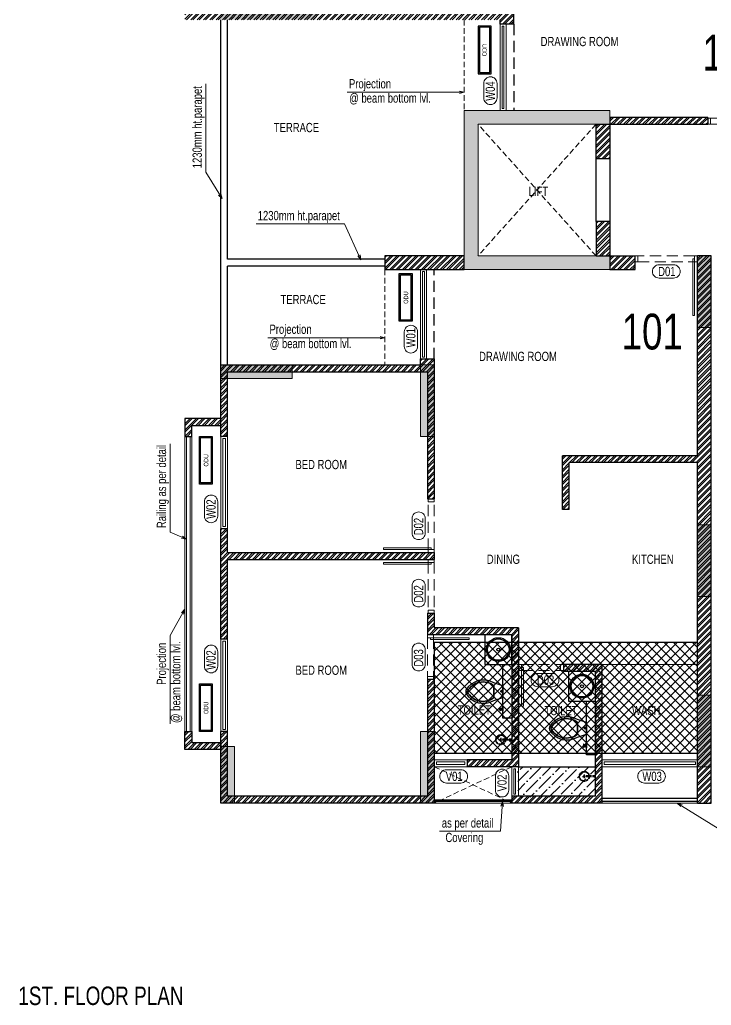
# Model space of a CAD drawing. Header units: inches. Extents: x 853900 to 962947, y 469960 to 560972.
# Drawn here: x 853900 to 865501, y 498015 to 514553 of the extents above; entities that cross this region are included whole.
import ezdxf
from ezdxf.enums import TextEntityAlignment as Align

# ---------------------------------------------------------------- set-up
doc = ezdxf.new("R2010")
doc.units = ezdxf.units.IN
doc.header["$LTSCALE"] = 750
doc.linetypes.add('HIDDEN', pattern=[0.375, 0.25, -0.125])
doc.linetypes.add('HIDDEN2', pattern=[0.1875, 0.125, -0.0625])
doc.layers.get('0').update_dxf_attribs({"color": 8})
doc.layers.get('Defpoints').update_dxf_attribs({"color": 8})
for name, color, linetype in [('a-Text-Room-HM', 8, 'Continuous'), ('ELE-02-MSA', 8, 'Continuous'), ('HATCH-SUNK 300MM-MSA', 253, 'Continuous'), ('P.FIXTURE', 8, 'Continuous'), ('R.C.C HATCH-MSA', 253, 'Continuous')]:
    doc.layers.add(name, color=color, linetype=linetype)
for name, color, linetype, lineweight in [('COLUMN', 8, 'Continuous', 13), ('DOOR NO-MSA', 8, 'Continuous', 9), ('DOOR-MSA', 8, 'Continuous', 13), ('DOTTED LINE-MSA', 8, 'HIDDEN2', 13), ('ELE-01-MSA', 8, 'Continuous', 30), ('ELE-03-MSA', 8, 'Continuous', 18), ('ELE-04-MSA', 8, 'Continuous', 15), ('TEXT DETAIL-MSA', 8, 'Continuous', 13), ('TEXT ROOM NAME-MSA', 8, 'Continuous', 13), ('WALL HATCH-MSA', 253, 'Continuous', 9), ('WALL-MSA', 8, 'Continuous', 30), ('WINDOE NO-MAS', 8, 'Continuous', 9), ('WINDOW-MSA', 8, 'Continuous', 13)]:
    doc.layers.add(name, color=color, linetype=linetype, lineweight=lineweight)
doc.styles.add('125', font='swisscl.ttf', dxfattribs={"height": 125})
doc.styles.add('ARIAL', font='swisscl.ttf')
doc.styles.add('Arial Narrow', font='swisscl.ttf', dxfattribs={"height": 150})
doc.styles.add('Arial-Reg', font='swisscl.ttf', dxfattribs={"height": 155})
doc.styles.add('Arial-Reg+0.8Sc', font='swisscl.ttf')
doc.styles.add('MtXpl_Swis721_LtCn_B', font='swisscl.ttf')
doc.dimstyles.new('100 K.T', dxfattribs={"dimtxt": 360, "dimasz": 80, "dimexe": 0.18, "dimexo": 0.0625, "dimgap": 1, "dimtad": 1, "dimdec": 0, "dimzin": 0, "dimdsep": 46, "dimtxsty": 'ARIAL', "dimblk": 'DOT', "dimcen": 0.09, "dimse1": 1, "dimse2": 1, "dimclrd": 50, "dimclrt": 256, "dimadec": 0, "dimazin": 0, "dimtfac": 1, "dimtdec": 0, "dimtofl": 0, "dimtmove": 1, "dimatfit": 0, "dimfxl": 1, "dimtolj": 1, "dimtzin": 0, "dimlwd": -1, "dimarcsym": 0})
pattern_1 = [(45, (-826309.495, -504339.46), (-53.0330086, 53.0330086), []), (45, (-826274.14, -504339.46), (-53.0330086, 53.0330086), [])]

# ---------------------------------------------------------------- blocks, each defined once
blk = doc.blocks.new('A$C59c041b7')
at = {"layer": 'HATCH-SUNK 300MM-MSA', "transparency": 33554559}
h = blk.add_hatch(dxfattribs=at)
h.set_pattern_fill('ANSI37', color=256, scale=35)
h.paths.add_polyline_path([(8000, -56170), (3583, -56170), (3583, -58025), (8000, -58025)])
h = blk.add_hatch(dxfattribs=at)
h.set_pattern_fill('ANSI36', color=256, scale=35)
h.set_pattern_definition([(45, (-826309.5, -563203.96), (58.932931, 216.087413), [277.8125, -55.5625, 0, -55.5625])])
h.paths.add_polyline_path([(6300, -58255), (4983, -58255), (4983, -58765), (6300, -58765)])
at = {"layer": 'HATCH-SUNK 300MM-MSA'}
blk.add_line((4983, -58255), (6300, -58255), dxfattribs=at)
blk.add_lwpolyline([(8000, -56170), (3583, -56170), (3583, -58025), (8000, -58025)], close=True, dxfattribs=at)
blk = doc.blocks.new('A$C16cd5f5f')
at = {"layer": 'WINDOW-MSA', "ltscale": 5000}
for points in [[(50, 50), (50, 850), (80, 850), (80, 50)], [(0, 0), (50, 0), (50, 100), (0, 100)], [(900, 0), (850, 0), (850, 100), (900, 100)]]:
    blk.add_lwpolyline(points, close=True, dxfattribs=at)
at = {"layer": 'WINDOW-MSA', "linetype": 'HIDDEN', "elevation": 0}
blk.add_lwpolyline([(50, 100), (850, 100)], dxfattribs=at)
at = {"layer": 'WINDOW-MSA', "linetype": 'HIDDEN'}
blk.add_lwpolyline([(50, 0), (850, 0)], dxfattribs=at)
blk = doc.blocks.new('A$Ca69f7aba')
at = {"layer": 'WINDOW-MSA', "ltscale": 5000}
for points in [[(-750, 0), (-700, 0), (-700, -100), (-750, -100)], [(0, 0), (-50, 0), (-50, -100), (0, -100)], [(-50, -50), (-50, -700), (-80, -700), (-80, -50)]]:
    blk.add_lwpolyline(points, close=True, dxfattribs=at)
at = {"layer": 'WINDOW-MSA', "linetype": 'HIDDEN'}
blk.add_lwpolyline([(-50, 0), (-700, 0)], dxfattribs=at)
at = {"layer": 'WINDOW-MSA', "linetype": 'HIDDEN', "elevation": 0}
blk.add_lwpolyline([(-50, -100), (-700, -100)], dxfattribs=at)
blk = doc.blocks.new('A$C0454f6c0')
at = {"layer": 'WINDOW-MSA', "ltscale": 5000}
for points in [[(0, 1050), (0, 1000), (-100, 1000), (-100, 1050)], [(0, 0), (0, 50), (-100, 50), (-100, 0)]]:
    blk.add_lwpolyline(points, close=True, dxfattribs=at)
at = {"layer": 'WINDOW-MSA', "linetype": 'HIDDEN'}
for points in [[(-100, 1000), (-100, 50)], [(0, 50), (0, 1000)]]:
    blk.add_lwpolyline(points, dxfattribs=at)
at = {"layer": 'WINDOW-MSA', "ltscale": 5000, "elevation": 0}
blk.add_lwpolyline([(-50, 50), (-1000, 50), (-1000, 80), (-50, 80)], close=True, dxfattribs=at)
blk = doc.blocks.new('A$Cbea8c011')
at = {"layer": 'ELE-02-MSA', "elevation": 0}
for points in [[(400, -108), (-400, -108), (-400, 108), (400, 108)], [(380, -88), (-380, -88), (-380, 88), (380, 88)]]:
    blk.add_lwpolyline(points, close=True, dxfattribs=at)
at = {"layer": 'TEXT DETAIL-MSA', "style": 'Arial Narrow'}
blk.add_text('ODU', height=75, dxfattribs=at).set_placement((-106, -42, 0))
blk = doc.blocks.new('SHOWE')
at = {"linetype": 'HIDDEN', "ltscale": 0.2}
for p, q in [((3964261, -1171718), (3964261, -1171675)), ((3964261, -1171675), (3964263, -1171675)), ((3964264, -1171676), (3964264, -1171716)), ((3964269, -1171681), (3964269, -1171696)), ((3964269, -1171689), (3964438, -1171689)), ((3964269, -1171712), (3964269, -1171696)), ((3964269, -1171704), (3964438, -1171704)), ((3964479, -1171696), (3964416, -1171696)), ((3964447, -1171665), (3964447, -1171728)), ((3964261, -1171718), (3964263, -1171718))]:
    blk.add_line(p, q, dxfattribs=at)
for radius in [12.5, 10.6]:
    blk.add_circle((3964447, -1171696), radius, dxfattribs=at)
for centre, radius, start, end in [((3964262, -1171676), 1.76, 358.0282, 62.0821), ((3964260, -1171685), 10.1, 28.3436, 64.2104), ((3964447, -1171696), 84.1, 185.2383, 174.7617), ((3964447, -1171696), 81.4, 185.4105, 174.5895), ((3964447, -1171696), 78, 185.6496, 174.3504), ((3964262, -1171716), 1.76, 297.9179, 1.9718), ((3964260, -1171707), 10.1, 295.7896, 331.6564)]:
    blk.add_arc(centre, radius, start, end, dxfattribs=at)
blk = doc.blocks.new('t4tgg34')
for points in [[(375405, -62759), (375391, -62745), (375391, -62738), (375371, -62738), (375371, -62720), (375391, -62720), (375391, -62713), (375405, -62699), (375405, -62635), (375255, -62585, 0.412342), (374785, -62709, 0.132891), (374785, -62761, 0.412336), (375255, -62885), (375405, -62835)], [(375255, -62835, -0.475238), (374809, -62735, -0.475243), (375255, -62635)]]:
    blk.add_lwpolyline(points, format="xyb", close=True)
blk.add_lwpolyline([(375255, -62835), (375255, -62635, 0.475243), (374809, -62735, 0.475238), (375255, -62835, 0.489246)], format="xyb")
blk.add_lwpolyline([(375405, -62635), (375405, -62699), (375391, -62713), (375391, -62720), (375371, -62720), (375371, -62738), (375391, -62738), (375391, -62745), (375405, -62759), (375405, -62699), (375405, -62835)])
blk = doc.blocks.new('9')
at = {"linetype": 'Continuous'}
for p, q in [((709870, -390415), (709870, -390434)), ((709876, -390434), (709870, -390434)), ((709876, -390415), (709876, -390434))]:
    blk.add_line(p, q, dxfattribs=at)
for points in [[(709876, -390396), (709876, -390377), (709870, -390377), (709870, -390396)], [(709895, -390396), (709920, -390370), (709920, -390440), (709895, -390415)]]:
    blk.add_lwpolyline(points, dxfattribs=at)
blk.add_lwpolyline([(709895, -390415), (709870, -390415), (709870, -390396), (709895, -390396)], close=True, dxfattribs=at)
blk = doc.blocks.new('Win-Tag-03')
blk.add_lwpolyline([(-130, 120), (130, 120, -0.414214), (250, 0), (250, 0, -0.414214), (130, -120), (-130, -120, -0.414214), (-250, 0), (-250, 0, -0.414214)], format="xyb", close=True)
blk = doc.blocks.new('_Dot')
at = {"linetype": 'ByBlock', "lineweight": -2}
blk.add_line((-0.5, 0), (-1, 0), dxfattribs=at)
at = {"linetype": 'ByBlock', "const_width": 0.5}
blk.add_lwpolyline([(-0.25, 0, 1), (0.25, 0, 1)], format="xyb", close=True, dxfattribs=at)
blk = doc.blocks.new('BLOCK-G & H TYPICAL COLOUMN')
at = {"layer": 'R.C.C HATCH-MSA'}
h = blk.add_hatch(color=256, dxfattribs=at)
h.dxf.hatch_style = 1
h.paths.add_polyline_path([(172697.62, -104207.75), (172688.57, -104207.75), (172688.57, -104255), (172697.62, -104255)])
h.paths.add_polyline_path([(172327.12, -104207.75), (172336.18, -104207.75), (172336.18, -104255), (172327.12, -104255)])
h.paths.add_polyline_path([(172819.88, -104207.75), (172819.88, -104216.81), (172867.12, -104216.81), (172867.12, -104207.75)])
h.paths.add_polyline_path([(172204.87, -104207.75), (172204.87, -104216.81), (172157.62, -104216.81), (172157.62, -104207.75)])
h.paths.add_polyline_path([(172561.18, -104240.06), (172552.12, -104240.06), (172552.12, -104287.31), (172561.18, -104287.31)])
h.paths.add_polyline_path([(172463.57, -104240.06), (172472.62, -104240.06), (172472.62, -104287.31), (172463.57, -104287.31)])
h.paths.add_polyline_path([(172177.87, -104422.2), (172177.87, -104431.25), (172130.62, -104431.25), (172130.62, -104422.2)])
h.paths.add_polyline_path([(172894.12, -104422.2), (172894.12, -104431.25), (172846.88, -104431.25), (172846.88, -104422.2)])
h.paths.add_polyline_path([(172336.12, -104486.75), (172336.12, -104495.81), (172288.87, -104495.81), (172288.87, -104486.75)])
h.paths.add_polyline_path([(172202.62, -104543.75), (172202.62, -104552.81), (172155.37, -104552.81), (172155.37, -104543.75)])
h.paths.add_polyline_path([(172822.13, -104543.75), (172822.13, -104552.81), (172869.37, -104552.81), (172869.37, -104543.75)])
h.paths.add_polyline_path([(172516.9, -104495.81), (172507.85, -104495.81), (172507.85, -104448.56), (172516.9, -104448.56)])
h.paths.add_polyline_path([(172697.62, -104104.25), (172688.57, -104104.25), (172688.57, -104057.01), (172697.62, -104057.01)])
h.paths.add_polyline_path([(172327.12, -104104.25), (172336.18, -104104.25), (172336.18, -104057.01), (172327.12, -104057.01)])
h.paths.add_polyline_path([(172819.88, -104104.25), (172819.88, -104095.2), (172867.12, -104095.2), (172867.12, -104104.25)])
h.paths.add_polyline_path([(172204.87, -104104.25), (172204.87, -104095.2), (172157.62, -104095.2), (172157.62, -104104.25)])
h.paths.add_polyline_path([(172561.18, -104071.94), (172552.12, -104071.94), (172552.12, -104024.7), (172561.18, -104024.7)])
h.paths.add_polyline_path([(172463.57, -104071.94), (172472.62, -104071.94), (172472.62, -104024.7), (172463.57, -104024.7)])
h.paths.add_polyline_path([(172177.87, -103889.81), (172177.87, -103880.75), (172130.62, -103880.75), (172130.62, -103889.81)])
h.paths.add_polyline_path([(172894.12, -103889.81), (172894.12, -103880.75), (172846.88, -103880.75), (172846.88, -103889.81)])
h.paths.add_polyline_path([(172336.12, -103825.25), (172336.12, -103816.2), (172288.87, -103816.2), (172288.87, -103825.25)])
h.paths.add_polyline_path([(172202.62, -103768.25), (172202.62, -103759.2), (172155.37, -103759.2), (172155.37, -103768.25)])
h.paths.add_polyline_path([(172822.13, -103768.25), (172822.13, -103759.2), (172869.37, -103759.2), (172869.37, -103768.25)])
h.paths.add_polyline_path([(172516.9, -103816.2), (172507.85, -103816.2), (172507.85, -103863.44), (172516.9, -103863.44)])
h.paths.add_polyline_path([(172548.37, -103699.31), (172548.37, -103690.25), (172595.62, -103690.25), (172595.62, -103699.31)])
h.paths.add_polyline_path([(172476.37, -103699.31), (172476.37, -103690.25), (172429.13, -103690.25), (172429.13, -103699.31)])
h.paths.add_polyline_path([(172726.82, -103612.31), (172726.82, -103603.25), (172774.06, -103603.25), (172774.06, -103612.31)])
h.paths.add_polyline_path([(172297.93, -103612.31), (172297.93, -103603.25), (172250.69, -103603.25), (172250.69, -103612.31)])
h.paths.add_polyline_path([(172920.37, -103523.81), (172920.37, -103514.75), (172857.56, -103514.75), (172857.56, -103523.81)])
h.paths.add_polyline_path([(172104.37, -103523.81), (172104.37, -103514.75), (172167.19, -103514.75), (172167.19, -103523.81)])
h.paths.add_polyline_path([(172476.37, -103492.94), (172467.32, -103492.94), (172467.32, -103445.7), (172476.37, -103445.7)])
h.paths.add_polyline_path([(172548.37, -103492.94), (172557.43, -103492.94), (172557.43, -103445.7), (172548.37, -103445.7)])
h.paths.add_polyline_path([(172663.43, -103454.75), (172759.5, -103454.75), (172759.5, -103349.7), (172663.43, -103349.7), (172663.43, -103358.75), (172750.44, -103358.75), (172750.44, -103445.7), (172663.43, -103445.7)])
h.paths.add_polyline_path([(172361.32, -103454.75), (172265.25, -103454.75), (172265.25, -103349.7), (172361.32, -103349.7), (172361.32, -103358.75), (172274.31, -103358.75), (172274.31, -103445.7), (172361.32, -103445.7)])
h.paths.add_polyline_path([(172428.37, -103358.75), (172419.32, -103358.75), (172419.32, -103311.51), (172428.37, -103311.51)])
h.paths.add_polyline_path([(172428.37, -103132.74), (172419.32, -103132.74), (172419.32, -103179.99), (172428.37, -103179.99)])
h.paths.add_polyline_path([(172151.62, -103286.75), (172151.62, -103277.7), (172104.37, -103277.7), (172104.37, -103286.75)])
h.paths.add_polyline_path([(172245.43, -103162.74), (172245.43, -103153.68), (172198.19, -103153.68), (172198.19, -103162.74)])
h.paths.add_polyline_path([(172428.37, -103021.25), (172419.32, -103021.25), (172419.32, -103068.5), (172428.37, -103068.5)])
h.paths.add_polyline_path([(172245.43, -102997.25), (172236.37, -102997.25), (172236.37, -103044.5), (172245.43, -103044.5)])
h.paths.add_polyline_path([(172104.37, -102997.25), (172104.37, -103006.31), (172151.62, -103006.31), (172151.62, -102997.25)])
h.paths.add_polyline_path([(172596.37, -103358.75), (172605.43, -103358.75), (172605.43, -103311.51), (172596.37, -103311.51)])
h.paths.add_polyline_path([(172596.37, -103132.74), (172605.43, -103132.74), (172605.43, -103179.99), (172596.37, -103179.99)])
h.paths.add_polyline_path([(172873.13, -103286.75), (172873.13, -103277.7), (172920.37, -103277.7), (172920.37, -103286.75)])
h.paths.add_polyline_path([(172779.32, -103162.74), (172779.32, -103153.68), (172826.56, -103153.68), (172826.56, -103162.74)])
h.paths.add_polyline_path([(172596.37, -103021.25), (172605.43, -103021.25), (172605.43, -103068.5), (172596.37, -103068.5)])
h.paths.add_polyline_path([(172779.32, -102997.25), (172788.37, -102997.25), (172788.37, -103044.5), (172779.32, -103044.5)])
h.paths.add_polyline_path([(172920.37, -102997.25), (172920.37, -103006.31), (172873.13, -103006.31), (172873.13, -102997.25)])
h.paths.add_polyline_path([(172548.37, -104612.7), (172548.37, -104621.75), (172595.62, -104621.75), (172595.62, -104612.7)])
h.paths.add_polyline_path([(172476.37, -104612.7), (172476.37, -104621.75), (172429.13, -104621.75), (172429.13, -104612.7)])
h.paths.add_polyline_path([(172297.93, -104699.7), (172297.93, -104708.75), (172250.69, -104708.75), (172250.69, -104699.7)])
h.paths.add_polyline_path([(172104.37, -104788.2), (172104.37, -104797.25), (172167.19, -104797.25), (172167.19, -104788.2)])
h.paths.add_polyline_path([(172726.82, -104699.7), (172726.82, -104708.75), (172774.06, -104708.75), (172774.06, -104699.7)])
h.paths.add_polyline_path([(172920.37, -104788.2), (172920.37, -104797.25), (172857.56, -104797.25), (172857.56, -104788.2)])
h.paths.add_polyline_path([(172476.37, -104819.06), (172467.32, -104819.06), (172467.32, -104866.31), (172476.37, -104866.31)])
h.paths.add_polyline_path([(172548.37, -104819.06), (172557.43, -104819.06), (172557.43, -104866.31), (172548.37, -104866.31)])
h.paths.add_polyline_path([(172663.43, -104857.25), (172759.5, -104857.25), (172759.5, -104962.31), (172663.43, -104962.31), (172663.43, -104953.25), (172750.44, -104953.25), (172750.44, -104866.31), (172663.43, -104866.31)])
h.paths.add_polyline_path([(172361.32, -104857.25), (172265.25, -104857.25), (172265.25, -104962.31), (172361.32, -104962.31), (172361.32, -104953.25), (172274.31, -104953.25), (172274.31, -104866.31), (172361.32, -104866.31)])
h.paths.add_polyline_path([(172428.37, -104953.25), (172419.32, -104953.25), (172419.32, -105000.5), (172428.37, -105000.5)])
h.paths.add_polyline_path([(172428.37, -105178.31), (172419.32, -105178.31), (172419.32, -105131.06), (172428.37, -105131.06)])
h.paths.add_polyline_path([(172151.62, -105025.25), (172151.62, -105034.31), (172104.37, -105034.31), (172104.37, -105025.25)])
h.paths.add_polyline_path([(172245.43, -105072.5), (172236.37, -105072.5), (172236.37, -105025.25), (172245.43, -105025.25)])
h.paths.add_polyline_path([(172428.37, -105290.75), (172419.32, -105290.75), (172419.32, -105243.51), (172428.37, -105243.51)])
h.paths.add_polyline_path([(172245.43, -105314.75), (172236.37, -105314.75), (172236.37, -105267.51), (172245.43, -105267.51)])
h.paths.add_polyline_path([(172104.37, -105277.35), (172113.43, -105277.35), (172113.43, -105314.75), (172104.37, -105314.75)])
h.paths.add_polyline_path([(172596.37, -104953.25), (172605.43, -104953.25), (172605.43, -105000.5), (172596.37, -105000.5)])
h.paths.add_polyline_path([(172596.37, -105178.31), (172605.43, -105178.31), (172605.43, -105131.06), (172596.37, -105131.06)])
h.paths.add_polyline_path([(172873.13, -105025.25), (172873.13, -105034.31), (172920.37, -105034.31), (172920.37, -105025.25)])
h.paths.add_polyline_path([(172788.37, -105025.25), (172779.32, -105025.25), (172779.32, -105072.5), (172788.37, -105072.5)])
h.paths.add_polyline_path([(172596.37, -105290.75), (172605.43, -105290.75), (172605.43, -105243.51), (172596.37, -105243.51)])
h.paths.add_polyline_path([(172779.32, -105314.75), (172788.37, -105314.75), (172788.37, -105267.51), (172779.32, -105267.51)])
h.paths.add_polyline_path([(172911.32, -105314.75), (172920.37, -105314.75), (172920.37, -105277.35), (172911.32, -105277.35)])
h.paths.add_polyline_path([(172688.63, -104486.75), (172688.63, -104495.81), (172735.87, -104495.81), (172735.87, -104486.75)])
h.paths.add_polyline_path([(172688.63, -103825.25), (172688.63, -103816.2), (172735.87, -103816.2), (172735.87, -103825.25)])
at = {"layer": 'COLUMN'}
for points in [[(172361.32, -104857.25), (172265.25, -104857.25), (172265.25, -104962.31), (172361.32, -104962.31), (172361.32, -104953.25), (172274.31, -104953.25), (172274.31, -104866.31), (172361.32, -104866.31)], [(172428.37, -104953.25), (172419.32, -104953.25), (172419.32, -105000.5), (172428.37, -105000.5)], [(172151.62, -105025.25), (172151.62, -105034.31), (172104.37, -105034.31), (172104.37, -105025.25)], [(172245.43, -105072.5), (172236.37, -105072.5), (172236.37, -105025.25), (172245.43, -105025.25)], [(172428.37, -105178.31), (172419.32, -105178.31), (172419.32, -105131.06), (172428.37, -105131.06)], [(172428.37, -105290.75), (172419.32, -105290.75), (172419.32, -105243.51), (172428.37, -105243.51)], [(172245.43, -105314.75), (172236.37, -105314.75), (172236.37, -105267.51), (172245.43, -105267.51)], [(172104.37, -105277.35), (172113.43, -105277.35), (172113.43, -105314.75), (172104.37, -105314.75)]]:
    blk.add_lwpolyline(points, close=True, dxfattribs=at)
blk = doc.blocks.new('A$C725dc162')
at = {"layer": 'a-Text-Room-HM', "style": 'Arial-Reg'}
for s, p in [('102', (-4643, -46573)), ('101', (-6001, -51253))]:
    blk.add_text(s, height=600, dxfattribs=at).set_placement(p)
blk = doc.blocks.new('A$Ca663e582')
at = {"layer": 'WALL HATCH-MSA'}
h = blk.add_hatch(dxfattribs=at)
h.set_pattern_fill('ANSI32', color=256, scale=200)
h.set_pattern_definition(pattern_1)
h.paths.add_polyline_path([(-600, 13375), (-600, 13145), (4686, 13145), (4686, 13071), (4916, 13071), (4916, 13945), (4801, 13945), (4801, 13260), (115, 13260), (115, 13575), (0, 13575), (0, 13375)])
h = blk.add_hatch(dxfattribs=at)
h.set_pattern_fill('ANSI32', color=256, scale=200)
h.set_pattern_definition(pattern_1)
h.paths.add_polyline_path([(8169, 11391), (8169, 11506), (6526, 11506), (6526, 11391)])
h = blk.add_hatch(dxfattribs=at)
h.set_pattern_fill('ANSI32', color=256, scale=200)
h.set_pattern_definition(pattern_1)
h.paths.add_polyline_path([(6526, 11391), (6296, 11391), (6296, 10811), (6526, 10811)])
h = blk.add_hatch(dxfattribs=at)
h.set_pattern_fill('ANSI32', color=256, scale=200)
h.set_pattern_definition(pattern_1)
h.paths.add_polyline_path([(6526, 9761), (6296, 9761), (6296, 9182), (6526, 9182)])
h = blk.add_hatch(dxfattribs=at)
h.set_pattern_fill('ANSI32', color=256, scale=200)
h.set_pattern_definition(pattern_1)
h.paths.add_polyline_path([(4086, 8952), (4086, 9182), (2753, 9182), (2753, 8952)])
h = blk.add_hatch(dxfattribs=at)
h.set_pattern_fill('ANSI32', color=256, scale=200)
h.set_pattern_definition(pattern_1)
h.paths.add_polyline_path([(8230, 9182), (8000, 9182), (8000, 5827), (5733, 5827), (5733, 4927), (5848, 4927), (5848, 5712), (8000, 5712), (8000, 0), (8230, 0)])
h = blk.add_hatch(dxfattribs=at)
h.set_pattern_fill('ANSI32', color=256, scale=200)
h.set_pattern_definition(pattern_1)
h.paths.add_polyline_path([(6526, 9182), (6526, 8952), (6950, 8952), (6950, 9182)])
h = blk.add_hatch(dxfattribs=at)
h.set_pattern_fill('ANSI32', color=256, scale=200)
h.set_pattern_definition(pattern_1)
h.paths.add_polyline_path([(3583, 7452), (3353, 7452), (3353, 7353), (0, 7353), (0, 6153), (115, 6153), (115, 7238), (3468, 7238), (3468, 5103), (3583, 5103)])
h = blk.add_hatch(dxfattribs=at)
h.set_pattern_fill('ANSI32', color=256, scale=200)
h.set_pattern_definition(pattern_1)
h.paths.add_polyline_path([(0, 6338), (0, 6453), (-600, 6453), (-600, 6153), (-485, 6153), (-485, 6338)])
h = blk.add_hatch(dxfattribs=at)
h.set_pattern_fill('ANSI32', color=256, scale=200)
h.set_pattern_definition([(45, (-826309.495, -504354.46), (-53.0330086, 53.0330086), []), (45, (-826274.14, -504354.46), (-53.0330086, 53.0330086), [])])
h.paths.add_polyline_path([(115, 4203), (115, 4603), (0, 4603), (0, 2750), (115, 2750), (115, 4088), (3583, 4088), (3583, 4203)])
h = blk.add_hatch(dxfattribs=at)
h.set_pattern_fill('ANSI32', color=256, scale=200)
h.set_pattern_definition(pattern_1)
h.paths.add_polyline_path([(4883, 725), (4133, 725), (4133, 610), (4998, 610), (4998, 2940), (3583, 2940), (3583, 3188), (3468, 3188), (3468, 2825), (4883, 2825)])
h = blk.add_hatch(dxfattribs=at)
h.set_pattern_fill('ANSI32', color=256, scale=200)
h.set_pattern_definition([(45, (-826294.495, -504339.46), (-53.0330086, 53.0330086), []), (45, (-826259.14, -504339.46), (-53.0330086, 53.0330086), [])])
h.paths.add_polyline_path([(6285, 115), (4883, 115), (4883, 0), (6400, 0), (6400, 2325), (5748, 2325), (5748, 2210), (6285, 2210)])
h = blk.add_hatch(dxfattribs=at)
h.set_pattern_fill('ANSI32', color=256, scale=200)
h.set_pattern_definition(pattern_1)
h.paths.add_polyline_path([(3468, 115), (115, 115), (115, 1200), (0, 1200), (0, 0), (3583, 0), (3583, 2075), (3468, 2075)])
h = blk.add_hatch(dxfattribs=at)
h.set_pattern_fill('ANSI32', color=256, scale=200)
h.set_pattern_definition(pattern_1)
h.paths.add_polyline_path([(-485, 1015), (-485, 1200), (-600, 1200), (-600, 900), (0, 900), (0, 1015)])
at = {"layer": 'DOTTED LINE-MSA'}
for p, q in [((4086, 13143), (4086, 11621)), ((6296, 9182), (4316, 11391)), ((6296, 11391), (4316, 9182)), ((2753, 8952), (2753, 7353)), ((4883, 610), (3583, 0)), ((3583, 610), (4883, 0))]:
    blk.add_line(p, q, dxfattribs=at)
at = {"layer": 'ELE-01-MSA', "lineweight": 0}
for p, q in [((-575, 6153), (-575, 1200)), ((-510, 6153), (-510, 1200))]:
    blk.add_line(p, q, dxfattribs=at)
at = {"layer": 'ELE-02-MSA'}
for p, q in [((0, 7353), (0, 13145)), ((115, 9125), (115, 13145)), ((6296, 9761), (6296, 10811)), ((6526, 10811), (6526, 9761)), ((2753, 9125), (115, 9125)), ((115, 7353), (115, 9010)), ((2753, 9010), (115, 9010)), ((4883, 50), (3583, 50)), ((4883, 25), (3583, 25)), ((8000, 75), (6400, 75)), ((8000, 25), (6400, 25))]:
    blk.add_line(p, q, dxfattribs=at)
at = {"layer": 'ELE-02-MSA', "linetype": 'HIDDEN'}
for p, q in [((4916, 13071), (4916, 11621)), ((3583, 7452), (3583, 8952))]:
    blk.add_line(p, q, dxfattribs=at)
at = {"layer": 'ELE-03-MSA', "lineweight": 0}
for p, q in [((-600, 6153), (-600, 1200)), ((-485, 6153), (-485, 1200))]:
    blk.add_line(p, q, dxfattribs=at)
at = {"layer": 'ELE-03-MSA'}
blk.add_line((6400, 2325), (8000, 2325), dxfattribs=at)
at = {"layer": 'ELE-04-MSA'}
for p, q in [((4883, 0), (3583, 0)), ((8000, 0), (6400, 0))]:
    blk.add_line(p, q, dxfattribs=at)
at = {"layer": 'P.FIXTURE'}
for points in [[(4433, 2325), (4883, 2325), (4883, 2825), (4433, 2825)], [(4733, 1425), (4733, 2325), (4883, 2325), (4883, 1425)], [(5835, 1710), (6285, 1710), (6285, 2210), (5835, 2210)], [(6135, 810), (6135, 1710), (6285, 1710), (6285, 810)]]:
    blk.add_lwpolyline(points, close=True, dxfattribs=at)
for centre, radius in [((4658, 2575), 200), ((4658, 2575), 180), ((4658, 2575), 25), ((6060, 1960), 200), ((6060, 1960), 180), ((6060, 1960), 25)]:
    blk.add_circle(centre, radius, dxfattribs=at)
at = {"layer": 'WALL-MSA'}
for p, q in [((4916, 13071), (4916, 13945)), ((8169, 11506), (6526, 11506)), ((8169, 11506), (8169, 11391)), ((8000, 5827), (8000, 9182)), ((8230, 9182), (8000, 9182)), ((8230, 0), (8230, 9182)), ((3583, 7452), (3583, 5103)), ((0, 7353), (3353, 7353)), ((115, 7238), (3468, 7238, 0)), ((3468, 7238, 0), (3468, 5103, 0)), ((8000, 5827), (5733, 5827)), ((5733, 4927), (5733, 5827)), ((8000, 5712), (5848, 5712)), ((5848, 4927), (5848, 5712)), ((8000, 0), (8000, 5712)), ((3468, 5103, 0), (3583, 5103)), ((5848, 4927), (5733, 4927)), ((115, 4203), (3583, 4203)), ((3583, 4203), (3583, 4088)), ((115, 4088), (3583, 4088)), ((3468, 3188, 0), (3583, 3188, 0)), ((3468, 3188, 0), (3468, 2825, 0)), ((3583, 3188, 0), (3583, 2940)), ((4883, 2825), (3468, 2825, 0)), ((4998, 2940), (3583, 2940)), ((4883, 2825), (4883, 725)), ((4998, 2940), (4998, 610)), ((6400, 2325), (5748, 2325)), ((5748, 2325), (5748, 2210)), ((6400, 0), (6400, 2325)), ((6285, 2210), (5748, 2210)), ((6285, 115), (6285, 2210)), ((3583, 2075, 0), (3468, 2075, 0)), ((3468, 2075, 0), (3468, 115, 0)), ((3583, 2075, 0), (3583, 0)), ((4883, 725), (4133, 725)), ((4133, 725), (4133, 610)), ((4998, 610), (4133, 610)), ((3583, 0), (0, 0)), ((3468, 115, 0), (115, 115)), ((6285, 115), (4883, 115)), ((4883, 115), (4883, 0)), ((6400, 0), (4883, 0)), ((8000, 0), (8230, 0))]:
    blk.add_line(p, q, dxfattribs=at)
at = {"layer": 'WALL-MSA', "linetype": 'ByBlock'}
for p, q in [((3353, 7353), (3353, 7452)), ((3353, 7452), (3583, 7452)), ((0, 6153), (0, 7353)), ((115, 6153), (115, 7238)), ((115, 6153), (0, 6153)), ((0, 2750), (0, 4603)), ((115, 4603), (0, 4603)), ((115, 4203), (115, 4603)), ((115, 2750), (115, 4088)), ((115, 2750), (0, 2750)), ((0, 0), (0, 1200)), ((115, 1200), (0, 1200)), ((115, 115), (115, 1200))]:
    blk.add_line(p, q, dxfattribs=at)
at = {"layer": 'WALL-MSA'}
for points in [[(4916, 13071), (4686, 13071), (4686, 13145)], [(6526, 11506), (6526, 10811), (6296, 10811), (6296, 11391), (8169, 11391)], [(6526, 9761), (6296, 9761), (6296, 9182), (6950, 9182)], [(6526, 9761), (6526, 8952), (6950, 8952), (6950, 9182)]]:
    blk.add_lwpolyline(points, dxfattribs=at)
blk.add_lwpolyline([(4086, 9182), (2753, 9182), (2753, 8952), (4086, 8952)], close=True, dxfattribs=at)
at = {"layer": 'WALL-MSA', "linetype": 'ByBlock'}
for points in [[(-600, 6453), (-600, 6153), (-485, 6153), (-485, 6338), (0, 6338), (0, 6453)], [(-600, 900), (-600, 1200), (-485, 1200), (-485, 1015), (0, 1015), (0, 900)]]:
    blk.add_lwpolyline(points, close=True, dxfattribs=at)
at = {"layer": 'WINDOW-MSA'}
for p, q in [((4686, 13071), (4686, 11621)), ((4786, 13071), (4786, 11621)), ((3353, 7452), (3353, 8952)), ((3453, 7452), (3453, 8952)), ((0, 4603), (0, 6153)), ((115, 6153), (115, 4603)), ((0, 2750), (0, 1200)), ((115, 1200), (115, 2750)), ((4133, 725), (3583, 725)), ((6400, 610), (6400, 725)), ((6400, 725), (8000, 725)), ((4133, 610), (3583, 610)), ((4883, 115), (4883, 610)), ((4998, 610), (4998, 115)), ((6400, 610), (8000, 610))]:
    blk.add_line(p, q, dxfattribs=at)
for points in [[(4751, 11656), (4751, 13036), (4721, 13036), (4721, 11656)], [(3388, 8917), (3388, 7481), (3418, 7481), (3418, 8917)], [(80, 4638), (80, 6118), (35, 6118), (35, 4638)], [(80, 2715), (80, 1235), (35, 1235), (35, 2715)], [(3618, 690), (3618, 645), (4098, 645), (4098, 690)], [(6435, 690), (6435, 645), (7965, 645), (7965, 690)], [(4918, 575), (4918, 150), (4948, 150), (4948, 575)]]:
    blk.add_lwpolyline(points, close=True, dxfattribs=at)
at = {"xscale": -1, "rotation": 270}
blk.add_blockref('A$Cbea8c011', (4429, 12637, 0), dxfattribs=at)
at = {"rotation": 90.00000000000001}
for p in [(3103, 8484), (-250, 5753, 0), (-250, 1600, 0)]:
    blk.add_blockref('A$Cbea8c011', p, dxfattribs=at)
at = {"layer": 'COLUMN', "xscale": 25.4, "yscale": 25.4, "zscale": 25.4}
blk.add_blockref('BLOCK-G & H TYPICAL COLOUMN', (-4371451, 2674995), dxfattribs=at)
at = {"layer": 'DOOR NO-MSA', "xscale": -0.9300595238095237, "yscale": 0.9300595238095237, "zscale": 0.9300595238095237}
for p in [(7475, 8920, 0), (5440, 2063, 0)]:
    blk.add_blockref('Win-Tag-03', p, dxfattribs=at)
at = {"layer": 'DOOR NO-MSA', "xscale": -0.9300595238095237, "yscale": 0.9300595238095237, "zscale": 0.9300595238095237, "rotation": 270.0000000000001}
for p in [(3321, 4653, 0), (3321, 3523, 0), (3321, 2450, 0)]:
    blk.add_blockref('Win-Tag-03', p, dxfattribs=at)
at = {"layer": 'DOOR-MSA', "extrusion": (-2.58287e-41, 1.29247e-26, -1), "zscale": -1, "rotation": 270}
blk.add_blockref('A$C0454f6c0', (-9219, 11391, 0), dxfattribs=at)
at = {"layer": 'DOOR-MSA', "extrusion": (-1.00445e-41, -1.29247e-26, -1), "xscale": -1, "zscale": -1, "rotation": 270}
blk.add_blockref('A$C0454f6c0', (-8000, 9182, 0), dxfattribs=at)
at = {"layer": 'DOOR-MSA', "rotation": 90.00000000000001}
for name, p in [('A$C16cd5f5f', (3583, 4203, 0)), ('A$Ca69f7aba', (3468, 2825, 0))]:
    blk.add_blockref(name, p, dxfattribs=at)
at = {"layer": 'DOOR-MSA', "extrusion": (-5.73972e-42, 1.29247e-26, -1), "zscale": -1.000000000000001, "rotation": 270}
blk.add_blockref('A$C16cd5f5f', (-3583, 4088), dxfattribs=at)
at = {"layer": 'DOOR-MSA', "xscale": -1}
blk.add_blockref('A$Ca69f7aba', (4998, 2325, 0), dxfattribs=at)
at = {"layer": 'HATCH-SUNK 300MM-MSA'}
blk.add_blockref('A$C59c041b7', (0, 58865), dxfattribs=at)
at = {"layer": 'P.FIXTURE'}
for p in [(-370672, 64604, 0), (-369271, 63989, 0)]:
    blk.add_blockref('t4tgg34', p, dxfattribs=at)
at = {"layer": 'P.FIXTURE', "color": 1}
for p in [(-705188, 391980, 0), (-703786, 391365, 0)]:
    blk.add_blockref('9', p, dxfattribs=at)
at = {"layer": 'P.FIXTURE', "lineweight": 30, "xscale": -1}
for p in [(3969144, 1172759), (3970546, 1172144)]:
    blk.add_blockref('SHOWE', p, dxfattribs=at)
at = {"layer": 'WINDOE NO-MAS', "yscale": 0.9300595238095237, "zscale": 0.9300595238095237}
for p, xscale, rotation in [((4525, 11953), -0.9300595238095237, 270.0000000000001), ((3191, 7784), -0.9300595238095237, 270.0000000000001), ((-162, 4936), -0.9300595238095237, 270.0000000000001), ((-162, 2418), 0.9300595238095237, 269.9999999999999), ((4721, 336), -0.9300595238095237, 270.0000000000001)]:
    blk.add_blockref('Win-Tag-03', p, dxfattribs=dict(at, xscale=xscale, rotation=rotation))
at = {"layer": 'WINDOE NO-MAS', "xscale": -0.9300595238095237, "yscale": 0.9300595238095237, "zscale": 0.9300595238095237}
for p in [(3908, 448), (7228, 448)]:
    blk.add_blockref('Win-Tag-03', p, dxfattribs=at)
at = {"layer": 'Defpoints', "style": 'MtXpl_Swis721_LtCn_B'}
blk.add_text('1ST. FLOOR PLAN', height=310, dxfattribs=at).set_placement((-3396, -3389))
at = {"layer": 'DOOR NO-MSA', "style": 'Arial-Reg+0.8Sc'}
for s, p in [('D01', (7484, 8920, 0)), ('D03', (5450, 2063, 0))]:
    blk.add_text(s, height=155, dxfattribs=at).set_placement(p, align=Align.MIDDLE_CENTER)
for s, p in [('D02', (3319, 4640, 0)), ('D02', (3319, 3510, 0)), ('D03', (3319, 2436, 0))]:
    blk.add_text(s, height=155, rotation=90, dxfattribs=at).set_placement(p, align=Align.MIDDLE_CENTER)
at = {"layer": 'TEXT DETAIL-MSA', "style": '125'}
for s, p in [('Projection', (2505, 12070)), ('@ beam bottom lvl.', (2841, 11830)), ('1230mm ht.parapet', (1310, 9858)), ('Projection', (1172, 7951)), ('@ beam bottom lvl.', (1508, 7711)), ('as per detail', (4142, -334)), ('Covering ', (4110, -577))]:
    blk.add_text(s, height=155, dxfattribs=at).set_placement(p, align=Align.MIDDLE_CENTER)
for s, p in [('1230mm ht.parapet', (-394, 11341)), ('Railing as per detail', (-994, 5312)), ('Projection', (-994, 2337)), ('@ beam bottom lvl.', (-754, 2028))]:
    blk.add_text(s, height=155, rotation=90, dxfattribs=at).set_placement(p, align=Align.MIDDLE_CENTER)
at = {"layer": 'TEXT ROOM NAME-MSA', "lineweight": 0}
for s, style, p in [('DRAWING ROOM', 'MtXpl_Swis721_LtCn_B', (5367, 12701)), ('TERRACE', 'MtXpl_Swis721_LtCn_B', (891, 11258, 0)), ('LIFT', 'Arial-Reg', (5166, 10186)), ('TERRACE', 'MtXpl_Swis721_LtCn_B', (1004, 8372, 0)), ('DRAWING ROOM', 'MtXpl_Swis721_LtCn_B', (4334, 7417)), ('BED ROOM', 'MtXpl_Swis721_LtCn_B', (1254, 5603)), ('DINING', 'MtXpl_Swis721_LtCn_B', (4464, 4014)), ('KITCHEN', 'MtXpl_Swis721_LtCn_B', (6900, 4014)), ('BED ROOM', 'MtXpl_Swis721_LtCn_B', (1254, 2152)), ('TOILET', 'MtXpl_Swis721_LtCn_B', (3977, 1484)), ('TOILET', 'MtXpl_Swis721_LtCn_B', (5430, 1474)), ('WASH', 'MtXpl_Swis721_LtCn_B', (6900, 1475))]:
    blk.add_text(s, height=155, dxfattribs=dict(at, style=style)).set_placement(p)
at = {"layer": 'WINDOE NO-MAS', "style": 'Arial-Reg+0.8Sc'}
for s, p in [('W04', (4522, 11947)), ('W01', (3189, 7808)), ('W02', (-164, 4932)), ('W02', (-164, 2400)), ('V02', (4719, 336))]:
    blk.add_text(s, height=155, rotation=90, dxfattribs=at).set_placement(p, align=Align.MIDDLE_CENTER)
for s, p in [('V01', (3917, 448)), ('W03', (7237, 448))]:
    blk.add_text(s, height=155, dxfattribs=at).set_placement(p, align=Align.MIDDLE_CENTER)
at = {"layer": 'TEXT DETAIL-MSA'}
for points in [[(25, 10144), (-250, 10585), (-250, 12067)], [(4086, 11927), (2887, 11927), (2124, 11927)], [(2352, 9117), (2075, 9719), (593, 9719)], [(2753, 7808), (1554, 7808), (790, 7808)], [(-575, 4430), (-850, 4544), (-850, 6026)], [(-600, 3251), (-850, 2810), (-850, 1328)], [(4728, 25), (4692, -470), (3668, -470)], [(7660, 0), (8415, -470), (9897, -470)]]:
    blk.add_leader(points, dimstyle='100 K.T', override={"dimgap": 1, "dimtad": 0, "dimclrd": 256, "dimldrblk": 'Open30'}, dxfattribs=at)

msp = doc.modelspace()

# ---------------------------------------------------------------- block references
for name, p in [('A$Ca663e582', (857271.01, 501408.43)), ('A$C725dc162', (869997.81, 560272.93))]:
    msp.add_blockref(name, p)

doc.saveas('drawing.dxf')
